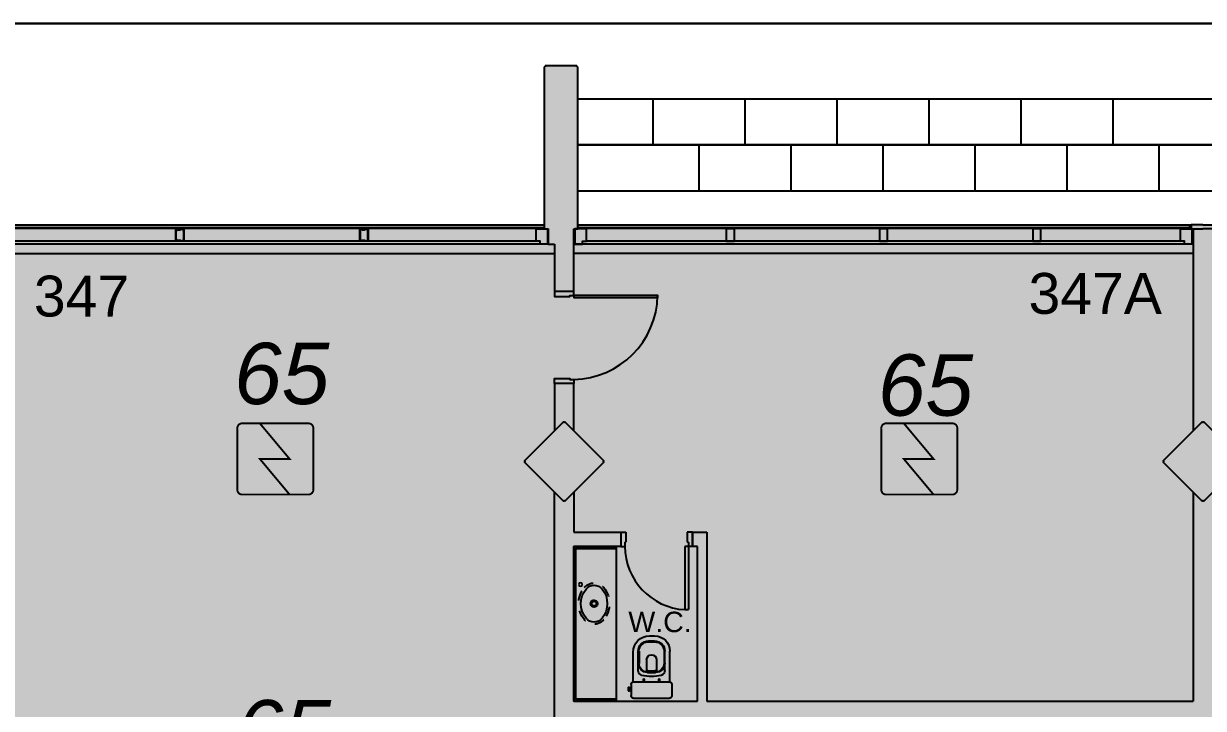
# Model space of a CAD drawing. Header units: metres. Extents: x -331 to 2982, y 362 to 2539.
# Drawn here: x 846.21 to 857.75, y 2233 to 2239.7 of the extents above; entities that cross this region are included whole.
import ezdxf

# ---------------------------------------------------------------- set-up
doc = ezdxf.new("R2010")
doc.units = ezdxf.units.M
doc.linetypes.add('XR_BL2_3 PAV$0$HIDDEN', pattern=[0.375, 0.25, -0.125])
doc.layers.add('_salas', color=251, linetype='Continuous', plot=False)
for name, color, linetype in [('ALV', 251, 'Continuous'), ('CX', 251, 'Continuous'), ('Det', 251, 'Continuous'), ('DET. FUMAÇA', 1, 'Continuous'), ('Detector_antigo', 84, 'Continuous'), ('Est', 251, 'Continuous'), ('Mob', 251, 'Continuous'), ('Texto_Salas', 251, 'Continuous'), ('vid', 251, 'Continuous')]:
    doc.layers.add(name, color=color, linetype=linetype)
doc.layers.add('Botoeira_antiga', color=74, linetype='Continuous', lineweight=30)
doc.styles.add('ARIAL', font='arial.ttf')
doc.styles.add('X3G_ENTITY_1416C41F', font='arial.ttf', dxfattribs={"height": 0.6})
doc.styles.add('X3G_ENTITY_1422860A', font='arial.ttf', dxfattribs={"height": 0.4})
doc.styles.add('X3G_ENTITY_14228711', font='arial.ttf', dxfattribs={"height": 0.4})

# ---------------------------------------------------------------- blocks, each defined once
blk = doc.blocks.new('XR_BL2_3 PAV$0$VOG13')
at = {"layer": 'Mob'}
for p, q in [((-23, -8.8), (-21.5, -8.8)), ((-23, -12.2), (-23, -8.8)), ((-21.5, -12.2), (-21.5, -8.8)), ((-21.5, -9), (-20, -9)), ((-20, -15), (-20, -4)), ((-17.5, -1.5), (17.5, -1.5)), ((20, -15), (20, -4)), ((-23, -12.2), (-21.5, -12.2)), ((-21.5, -12), (-20, -12)), ((-18, -17.4), (-18, -46.5)), ((-17.5, -17.5), (17.5, -17.5)), ((18, -17.4), (18, -47.5)), ((-13, -28.6), (-13, -35.9)), ((-4.8, -39.2), (-4.8, -28.6)), ((-3.8, -26.7), (3.8, -26.7)), ((-3.8, -27.1), (3.8, -27.1)), ((4.8, -39.2), (4.8, -28.6)), ((13, -28.6), (13, -35.9)), ((-13, -35.9), (-13, -47.5)), ((-12.2, -47.6), (-12.2, -35.6)), ((12.2, -47.6), (12.2, -35.6)), ((13, -35.9), (13, -47.5)), ((-3.3, -56.6), (3.2, -56.6)), ((-3, -57.5), (3, -57.5)), ((-2, -62.5), (3, -62.5))]:
    blk.add_line(p, q, dxfattribs=at)
for centre in [(-7.5, -19.4), (7.5, -19.4)]:
    blk.add_circle(centre, 0.75, dxfattribs=at)
for centre, radius, start, end in [((-17.5, -4), 2.5, 90, 180), ((17.5, -4), 2.5, 0, 90), ((-17.5, -15), 2.5, 180, 270), ((5.6, -107.1), 84.6, 93.7724, 100.2788), ((-5.6, -107.1), 84.6, 79.7212, 86.2276), ((17.5, -15), 2.5, 270, 0), ((-7.8, -28.7), 5.19, 109.3784, 179.5279), ((-3.8, -35.9), 9.2, 90, 180), ((-3.8, -35.6), 8.5, 90, 180), ((-0.9, -40.3), 12.4, 85.9075, 108.4979), ((0.9, -40.3), 12.4, 71.5021, 94.0925), ((3.8, -35.9), 9.2, 0, 90), ((3.8, -35.6), 8.5, 0, 90), ((7.8, -28.7), 5.19, 0.4721, 70.6216), ((0, -39.2), 4.8, 180, 0), ((-2, -46.5), 16, 180, 270), ((-3, -47.5), 10, 180, 270), ((-3.3, -47.6), 9, 180, 270), ((3, -47.5), 10, 270, 0), ((3, -47.5), 15, 270, 0), ((3.2, -47.6), 9, 270, 0)]:
    blk.add_arc(centre, radius, start, end, dxfattribs=at)
blk = doc.blocks.new('XR_BL2_3 PAV$0$CUB_EMB_L5917')
at = {"layer": 'Mob', "linetype": 'XR_BL2_3 PAV$0$HIDDEN', "ltscale": 0.05}
for points in [[(0.157, 0.292, 0.358975), (-0.157, 0.292)], [(-0.157, 0.292, 0.471699), (-0.157, 0.103)], [(0.157, 0.103, 0.472393), (0.157, 0.292)], [(-0.157, 0.103, 0.359179), (0.157, 0.103)]]:
    blk.add_lwpolyline(points, format="xyb", dxfattribs=at)
at = {"layer": 'Mob'}
for points in [[(-0.143, 0.276, 0.471701), (-0.143, 0.119)], [(0.143, 0.276, 0.358974), (-0.143, 0.276)], [(0.143, 0.119, 0.472527), (0.143, 0.276)], [(-0.143, 0.119, 0.359169), (0.143, 0.119)], [(0, 0.22, 1), (0, 0.175)], [(0, 0.175, 1), (0, 0.22)]]:
    blk.add_lwpolyline(points, format="xyb", dxfattribs=at)
blk.add_lwpolyline([(0.034, 0.198, 1.732057), (-0.017, 0.168, 0.577348)], format="xyb", close=True, dxfattribs=at)
blk.add_circle((0.187, 0.065), 0.0175, dxfattribs=at)
blk = doc.blocks.new('Detector de fumaça')
at = {"layer": 'DET. FUMAÇA', "linetype": 'Continuous', "lineweight": 15, "const_width": 0.0187}
blk.add_lwpolyline([(774.599, 539.816), (775.249, 539.816, -0.414214), (775.296, 539.769), (775.296, 539.167, -0.414214), (775.249, 539.12), (774.599, 539.12, -0.414214), (774.553, 539.167), (774.553, 539.769, -0.414214)], format="xyb", close=True, dxfattribs=at)
blk.add_lwpolyline([(774.773, 539.816), (775.064, 539.468), (774.773, 539.468), (775.064, 539.12)], dxfattribs=at)

msp = doc.modelspace()

# ---------------------------------------------------------------- hatches: boundary and pattern name
at = {"layer": '_salas', "transparency": 33554559}
h = msp.add_hatch(color=256, dxfattribs=at)
h.dxf.hatch_style = 1
h.paths.add_polyline_path([(870.379, 2237.729), (851.629, 2237.729), (851.629, 2239.284), (851.299, 2239.284), (851.299, 2237.729), (840.564, 2237.729), (840.564, 2239.284), (840.234, 2239.284), (840.234, 2237.729), (765.239, 2237.729), (765.239, 2226.38), (765.429, 2226.38), (765.429, 2226.577), (765.615, 2226.764), (769.35, 2226.765), (769.383, 2226.773), (769.434, 2226.814), (770.192, 2227.57), (770.205, 2227.583), (770.229, 2227.574), (771.624, 2227.574), (773.019, 2227.574), (773.043, 2227.583), (773.056, 2227.57), (773.814, 2226.814), (773.866, 2226.773), (773.898, 2226.765), (777.527, 2226.765), (777.867, 2226.425), (777.874, 2226.432), (778.221, 2226.765), (781.85, 2226.765), (781.882, 2226.773), (781.934, 2226.814), (782.692, 2227.57), (782.705, 2227.583), (782.729, 2227.574), (784.124, 2227.574), (785.519, 2227.574), (785.543, 2227.583), (785.556, 2227.57), (786.314, 2226.814), (786.365, 2226.773), (786.398, 2226.765), (790.027, 2226.765), (790.367, 2226.425), (790.374, 2226.432), (790.721, 2226.765), (794.35, 2226.765), (794.382, 2226.773), (794.434, 2226.814), (795.191, 2227.57), (795.205, 2227.583), (795.229, 2227.574), (796.624, 2227.574), (798.019, 2227.574), (798.043, 2227.583), (798.056, 2227.57), (798.814, 2226.814), (798.865, 2226.773), (798.898, 2226.765), (802.527, 2226.765), (802.867, 2226.425), (802.874, 2226.432), (803.221, 2226.765), (806.85, 2226.765), (806.882, 2226.773), (806.934, 2226.814), (807.691, 2227.57), (807.705, 2227.583), (807.729, 2227.574), (809.124, 2227.574), (810.519, 2227.574), (810.543, 2227.583), (810.556, 2227.57), (811.314, 2226.814), (811.365, 2226.773), (811.398, 2226.765), (815.027, 2226.765), (815.367, 2226.425), (815.374, 2226.432), (815.721, 2226.765), (819.35, 2226.765), (819.382, 2226.773), (819.434, 2226.814), (820.191, 2227.57), (820.204, 2227.583), (820.229, 2227.574), (821.624, 2227.574), (823.019, 2227.574), (823.043, 2227.583), (823.056, 2227.57), (823.814, 2226.814), (823.865, 2226.773), (823.898, 2226.765), (827.528, 2226.765), (827.867, 2226.425), (827.874, 2226.432), (828.221, 2226.765), (831.85, 2226.765), (831.883, 2226.773), (831.935, 2226.814), (832.692, 2227.57), (832.705, 2227.583), (832.729, 2227.574), (834.124, 2227.574), (835.519, 2227.574), (835.544, 2227.583), (835.557, 2227.57), (836.314, 2226.814), (836.366, 2226.773), (836.398, 2226.765), (840.042, 2226.765), (840.374, 2226.432), (840.707, 2226.765), (844.803, 2226.765), (844.803, 2229.894), (849.608, 2229.894), (849.608, 2226.814), (849.748, 2226.814), (849.748, 2227.574), (851.494, 2227.574), (852.889, 2227.574), (852.913, 2227.583), (852.926, 2227.57), (853.684, 2226.814), (853.736, 2226.773), (853.768, 2226.765), (857.397, 2226.765), (857.737, 2226.425), (857.744, 2226.432), (858.091, 2226.765), (861.72, 2226.765), (861.752, 2226.773), (861.804, 2226.814), (862.562, 2227.57), (862.575, 2227.583), (862.599, 2227.574), (863.994, 2227.574), (865.389, 2227.574), (865.413, 2227.583), (865.426, 2227.57), (866.184, 2226.814), (866.235, 2226.773), (866.268, 2226.765), (870.003, 2226.764), (870.189, 2226.577), (870.189, 2226.38), (870.379, 2226.38)])

# ---------------------------------------------------------------- linework, layer by layer
at = {"layer": 'ALV', "color": 251}
for p, q in [((851.309, 2239.274), (851.299, 2239.274)), ((851.299, 2239.274), (851.299, 2237.689)), ((851.619, 2239.284), (851.309, 2239.284)), ((851.309, 2239.284), (851.309, 2239.274)), ((851.619, 2239.274), (851.619, 2239.284)), ((851.629, 2239.274), (851.619, 2239.274)), ((851.629, 2237.689), (851.629, 2239.274)), ((851.299, 2237.689), (851.339, 2237.689)), ((851.339, 2237.689), (851.339, 2237.539)), ((851.589, 2237.077), (851.589, 2237.689)), ((851.589, 2237.689), (851.629, 2237.689)), ((857.649, 2237.689), (857.649, 2235.715)), ((851.339, 2237.539), (851.399, 2237.539)), ((851.399, 2237.539), (851.399, 2237.077)), ((851.399, 2231.414), (851.399, 2235.113)), ((851.589, 2235.113), (851.589, 2234.724)), ((857.649, 2235.113), (857.649, 2233.069)), ((851.589, 2234.724), (852.049, 2234.724)), ((852.049, 2234.724), (852.049, 2234.584)), ((852.749, 2234.584), (852.749, 2234.724)), ((852.749, 2234.724), (852.889, 2234.724)), ((852.889, 2234.724), (852.889, 2233.069)), ((852.049, 2234.584), (851.589, 2234.584)), ((851.589, 2234.584), (851.589, 2233.069)), ((852.799, 2234.584), (852.749, 2234.584)), ((852.799, 2233.069), (852.799, 2234.584)), ((851.589, 2233.069), (852.799, 2233.069)), ((852.889, 2233.069), (857.649, 2233.069))]:
    msp.add_line(p, q, dxfattribs=at)
for points in [[(851.399, 2236.177), (851.399, 2235.715)], [(851.589, 2235.715), (851.589, 2236.177)]]:
    msp.add_lwpolyline(points, dxfattribs=at)
at = {"layer": 'Botoeira_antiga'}
msp.add_line((763.393, 2239.697), (872.029, 2239.697), dxfattribs=at)
at = {"layer": 'CX', "color": 251}
for p, q in [((840.564, 2237.729), (851.299, 2237.729)), ((851.629, 2237.729), (857.629, 2237.729)), ((851.334, 2237.539), (851.334, 2237.685)), ((851.334, 2237.685), (851.334, 2237.539)), ((851.599, 2237.685), (851.599, 2237.539)), ((851.599, 2237.539), (851.599, 2237.685)), ((857.639, 2237.539), (857.639, 2237.685)), ((857.639, 2237.685), (857.639, 2237.539)), ((845.982, 2237.449), (851.399, 2237.449)), ((857.649, 2237.449), (851.589, 2237.449)), ((852.049, 2234.724), (852.099, 2234.724)), ((852.049, 2234.724), (852.049, 2234.584)), ((852.099, 2234.724), (852.099, 2234.624)), ((852.749, 2234.724), (852.699, 2234.724)), ((852.699, 2234.724), (852.699, 2234.624)), ((852.749, 2234.724), (852.749, 2234.584)), ((852.089, 2234.624), (852.089, 2234.584)), ((852.089, 2234.624), (852.099, 2234.624)), ((852.709, 2234.624), (852.699, 2234.624)), ((852.709, 2234.624), (852.709, 2234.584)), ((852.049, 2234.584), (852.089, 2234.584)), ((852.709, 2234.584), (852.674, 2234.584)), ((852.674, 2234.584), (852.674, 2233.965)), ((852.749, 2234.584), (852.709, 2234.584)), ((852.709, 2234.584), (852.709, 2233.965)), ((852.674, 2233.965), (852.709, 2233.965))]:
    msp.add_line(p, q, dxfattribs=at)
at = {"layer": 'CX', "color": 251, "linetype": 'ByBlock', "ltscale": 0.1}
for p, q in [((851.629, 2237.714), (851.629, 2237.688)), ((857.629, 2237.714), (857.609, 2237.714)), ((857.609, 2237.714), (857.609, 2237.688)), ((857.744, 2237.729), (857.629, 2237.729)), ((857.629, 2237.729), (857.629, 2237.689)), ((857.629, 2237.689), (857.744, 2237.689))]:
    msp.add_line(p, q, dxfattribs=at)
at = {"layer": 'CX', "linetype": 'ByBlock', "ltscale": 0.1}
for p, q in [((857.744, 2237.729), (857.859, 2237.729)), ((857.859, 2237.689), (857.744, 2237.689))]:
    msp.add_line(p, q, dxfattribs=at)
at = {"layer": 'CX', "color": 251, "linetype": 'ByBlock'}
for p, q in [((847.694, 2237.695), (847.694, 2237.694)), ((847.696, 2237.695), (847.694, 2237.693)), ((847.697, 2237.695), (847.694, 2237.692)), ((847.694, 2237.695), (847.704, 2237.695)), ((847.694, 2237.689), (847.694, 2237.695)), ((847.699, 2237.695), (847.694, 2237.69)), ((847.7, 2237.695), (847.694, 2237.689)), ((847.704, 2237.689), (847.694, 2237.689)), ((847.701, 2237.695), (847.695, 2237.689)), ((847.698, 2237.672), (847.696, 2237.672)), ((847.696, 2237.672), (847.696, 2237.665)), ((847.696, 2237.665), (847.698, 2237.665)), ((847.703, 2237.695), (847.697, 2237.689)), ((847.698, 2237.592), (847.697, 2237.592)), ((847.697, 2237.592), (847.697, 2237.585)), ((847.704, 2237.695), (847.698, 2237.689)), ((847.698, 2237.668), (847.698, 2237.669)), ((847.698, 2237.669), (847.699, 2237.669)), ((847.699, 2237.668), (847.698, 2237.668)), ((847.699, 2237.669), (847.699, 2237.671)), ((847.699, 2237.666), (847.699, 2237.668)), ((847.699, 2237.589), (847.699, 2237.591)), ((847.704, 2237.693), (847.7, 2237.689)), ((847.704, 2237.692), (847.701, 2237.689)), ((847.704, 2237.69), (847.702, 2237.689)), ((847.704, 2237.695), (847.704, 2237.689)), ((847.723, 2237.684), (847.72, 2237.684)), ((847.723, 2237.684), (847.72, 2237.684)), ((847.72, 2237.681), (847.724, 2237.682)), ((847.721, 2237.686), (847.722, 2237.686)), ((847.721, 2237.686), (847.722, 2237.686)), ((847.721, 2237.685), (847.722, 2237.686)), ((847.722, 2237.685), (847.721, 2237.686)), ((847.722, 2237.685), (847.721, 2237.686)), ((847.722, 2237.685), (847.721, 2237.686)), ((847.721, 2237.686), (847.722, 2237.686)), ((847.721, 2237.686), (847.722, 2237.686)), ((847.721, 2237.685), (847.722, 2237.686)), ((847.722, 2237.685), (847.721, 2237.686)), ((847.722, 2237.685), (847.721, 2237.686)), ((847.722, 2237.685), (847.721, 2237.686)), ((847.721, 2237.685), (847.721, 2237.686)), ((847.721, 2237.686), (847.727, 2237.686)), ((847.721, 2237.685), (847.721, 2237.686)), ((847.721, 2237.686), (847.727, 2237.686)), ((847.723, 2237.685), (847.721, 2237.685)), ((847.723, 2237.685), (847.721, 2237.685)), ((847.722, 2237.685), (847.723, 2237.686)), ((847.722, 2237.685), (847.723, 2237.686)), ((847.722, 2237.685), (847.724, 2237.686)), ((847.724, 2237.684), (847.722, 2237.686)), ((847.724, 2237.684), (847.722, 2237.686)), ((847.722, 2237.685), (847.723, 2237.686)), ((847.722, 2237.685), (847.723, 2237.686)), ((847.722, 2237.685), (847.724, 2237.686)), ((847.724, 2237.684), (847.722, 2237.686)), ((847.724, 2237.684), (847.722, 2237.686)), ((847.723, 2237.685), (847.724, 2237.686)), ((847.723, 2237.685), (847.724, 2237.686)), ((847.723, 2237.684), (847.725, 2237.686)), ((847.723, 2237.684), (847.725, 2237.686)), ((847.725, 2237.684), (847.723, 2237.686)), ((847.725, 2237.684), (847.723, 2237.686)), ((847.725, 2237.684), (847.723, 2237.686)), ((847.723, 2237.685), (847.724, 2237.686)), ((847.723, 2237.685), (847.724, 2237.686)), ((847.723, 2237.684), (847.725, 2237.686)), ((847.723, 2237.684), (847.725, 2237.686)), ((847.725, 2237.684), (847.723, 2237.686)), ((847.725, 2237.684), (847.723, 2237.686)), ((847.725, 2237.684), (847.723, 2237.686)), ((847.723, 2237.684), (847.723, 2237.685)), ((847.723, 2237.684), (847.723, 2237.685)), ((847.723, 2237.684), (847.723, 2237.685)), ((847.723, 2237.684), (847.723, 2237.685)), ((847.723, 2237.684), (847.723, 2237.685)), ((847.723, 2237.684), (847.723, 2237.685)), ((847.725, 2237.684), (847.723, 2237.684)), ((847.725, 2237.684), (847.723, 2237.684)), ((847.724, 2237.684), (847.726, 2237.686)), ((847.724, 2237.684), (847.726, 2237.686)), ((847.724, 2237.684), (847.727, 2237.686)), ((847.725, 2237.685), (847.724, 2237.686)), ((847.725, 2237.685), (847.724, 2237.686)), ((847.724, 2237.684), (847.726, 2237.686)), ((847.724, 2237.684), (847.726, 2237.686)), ((847.724, 2237.684), (847.727, 2237.686)), ((847.725, 2237.685), (847.724, 2237.686)), ((847.725, 2237.685), (847.724, 2237.686)), ((847.724, 2237.682), (847.728, 2237.681)), ((847.726, 2237.685), (847.725, 2237.686)), ((847.726, 2237.685), (847.725, 2237.686)), ((847.726, 2237.685), (847.725, 2237.686)), ((847.726, 2237.685), (847.725, 2237.686)), ((847.725, 2237.684), (847.725, 2237.685)), ((847.725, 2237.684), (847.725, 2237.685)), ((847.725, 2237.685), (847.725, 2237.684)), ((847.725, 2237.685), (847.725, 2237.684)), ((847.727, 2237.685), (847.725, 2237.685)), ((847.727, 2237.685), (847.725, 2237.685)), ((847.728, 2237.684), (847.725, 2237.684)), ((847.725, 2237.684), (847.725, 2237.684)), ((847.728, 2237.684), (847.725, 2237.684)), ((847.725, 2237.684), (847.725, 2237.684)), ((847.729, 2237.689), (847.726, 2237.704)), ((847.726, 2237.685), (847.727, 2237.686)), ((847.726, 2237.685), (847.727, 2237.686)), ((847.727, 2237.685), (847.726, 2237.686)), ((847.727, 2237.686), (847.726, 2237.686)), ((847.727, 2237.686), (847.726, 2237.686)), ((847.726, 2237.685), (847.727, 2237.686)), ((847.726, 2237.685), (847.727, 2237.686)), ((847.727, 2237.685), (847.726, 2237.686)), ((847.727, 2237.686), (847.726, 2237.686)), ((847.727, 2237.686), (847.726, 2237.686)), ((847.727, 2237.686), (847.727, 2237.685)), ((847.727, 2237.686), (847.727, 2237.685)), ((847.739, 2237.689), (847.742, 2237.704)), ((847.742, 2237.695), (847.742, 2237.705)), ((847.774, 2237.695), (847.764, 2237.695)), ((847.764, 2237.695), (847.764, 2237.689)), ((847.764, 2237.695), (847.77, 2237.689)), ((847.764, 2237.694), (847.769, 2237.689)), ((847.764, 2237.692), (847.767, 2237.689)), ((847.764, 2237.691), (847.766, 2237.689)), ((847.764, 2237.689), (847.774, 2237.689)), ((847.764, 2237.689), (847.764, 2237.689)), ((847.766, 2237.695), (847.772, 2237.689)), ((847.767, 2237.695), (847.773, 2237.689)), ((847.768, 2237.695), (847.774, 2237.689)), ((847.77, 2237.695), (847.774, 2237.691)), ((847.77, 2237.669), (847.77, 2237.671)), ((847.771, 2237.669), (847.77, 2237.669)), ((847.77, 2237.666), (847.77, 2237.668)), ((847.77, 2237.668), (847.771, 2237.668)), ((847.77, 2237.589), (847.77, 2237.591)), ((847.771, 2237.695), (847.774, 2237.692)), ((847.771, 2237.672), (847.772, 2237.672)), ((847.771, 2237.668), (847.771, 2237.669)), ((847.772, 2237.665), (847.771, 2237.665)), ((847.771, 2237.592), (847.772, 2237.592)), ((847.772, 2237.672), (847.772, 2237.665)), ((847.772, 2237.592), (847.772, 2237.585)), ((847.773, 2237.695), (847.774, 2237.693)), ((847.774, 2237.689), (847.774, 2237.695)), ((849.497, 2237.695), (849.496, 2237.694)), ((849.498, 2237.695), (849.496, 2237.693)), ((849.5, 2237.695), (849.496, 2237.692)), ((849.496, 2237.695), (849.506, 2237.695)), ((849.496, 2237.689), (849.496, 2237.695)), ((849.501, 2237.695), (849.496, 2237.69)), ((849.506, 2237.689), (849.496, 2237.689)), ((849.502, 2237.695), (849.496, 2237.689)), ((849.504, 2237.695), (849.498, 2237.689)), ((849.505, 2237.695), (849.499, 2237.689)), ((849.5, 2237.672), (849.499, 2237.672)), ((849.499, 2237.672), (849.499, 2237.665)), ((849.499, 2237.665), (849.5, 2237.665)), ((849.5, 2237.592), (849.499, 2237.592)), ((849.499, 2237.592), (849.499, 2237.585)), ((849.5, 2237.668), (849.5, 2237.669)), ((849.5, 2237.669), (849.501, 2237.669)), ((849.501, 2237.668), (849.5, 2237.668)), ((849.506, 2237.695), (849.501, 2237.689)), ((849.501, 2237.669), (849.501, 2237.671)), ((849.501, 2237.666), (849.501, 2237.668)), ((849.501, 2237.589), (849.501, 2237.591)), ((849.506, 2237.693), (849.502, 2237.689)), ((849.506, 2237.692), (849.504, 2237.689)), ((849.506, 2237.69), (849.505, 2237.689)), ((849.506, 2237.695), (849.506, 2237.689)), ((849.525, 2237.684), (849.523, 2237.684)), ((849.525, 2237.684), (849.523, 2237.684)), ((849.523, 2237.681), (849.526, 2237.682)), ((849.524, 2237.686), (849.524, 2237.686)), ((849.524, 2237.686), (849.524, 2237.686)), ((849.524, 2237.685), (849.525, 2237.686)), ((849.524, 2237.685), (849.525, 2237.686)), ((849.524, 2237.685), (849.526, 2237.686)), ((849.524, 2237.685), (849.524, 2237.686)), ((849.525, 2237.685), (849.524, 2237.686)), ((849.525, 2237.685), (849.524, 2237.686)), ((849.526, 2237.684), (849.524, 2237.686)), ((849.524, 2237.686), (849.524, 2237.686)), ((849.524, 2237.686), (849.524, 2237.686)), ((849.524, 2237.685), (849.525, 2237.686)), ((849.524, 2237.685), (849.525, 2237.686)), ((849.524, 2237.685), (849.526, 2237.686)), ((849.524, 2237.685), (849.524, 2237.686)), ((849.525, 2237.685), (849.524, 2237.686)), ((849.525, 2237.685), (849.524, 2237.686)), ((849.526, 2237.684), (849.524, 2237.686)), ((849.524, 2237.685), (849.524, 2237.686)), ((849.524, 2237.686), (849.529, 2237.686)), ((849.524, 2237.685), (849.524, 2237.686)), ((849.524, 2237.686), (849.529, 2237.686)), ((849.525, 2237.685), (849.524, 2237.685)), ((849.525, 2237.685), (849.524, 2237.685)), ((849.525, 2237.685), (849.526, 2237.686)), ((849.525, 2237.685), (849.527, 2237.686)), ((849.525, 2237.685), (849.527, 2237.686)), ((849.525, 2237.684), (849.527, 2237.686)), ((849.527, 2237.684), (849.525, 2237.686)), ((849.527, 2237.684), (849.525, 2237.686)), ((849.528, 2237.684), (849.525, 2237.686)), ((849.525, 2237.685), (849.526, 2237.686)), ((849.525, 2237.685), (849.527, 2237.686)), ((849.525, 2237.685), (849.527, 2237.686)), ((849.525, 2237.684), (849.527, 2237.686)), ((849.527, 2237.684), (849.525, 2237.686)), ((849.527, 2237.684), (849.525, 2237.686)), ((849.528, 2237.684), (849.525, 2237.686)), ((849.525, 2237.684), (849.525, 2237.685)), ((849.526, 2237.684), (849.525, 2237.685)), ((849.525, 2237.684), (849.525, 2237.685)), ((849.526, 2237.684), (849.525, 2237.685)), ((849.525, 2237.684), (849.525, 2237.685)), ((849.525, 2237.684), (849.525, 2237.685)), ((849.528, 2237.684), (849.525, 2237.684)), ((849.528, 2237.684), (849.525, 2237.684)), ((849.526, 2237.684), (849.528, 2237.686)), ((849.526, 2237.684), (849.528, 2237.686)), ((849.528, 2237.684), (849.526, 2237.686)), ((849.528, 2237.685), (849.526, 2237.686)), ((849.526, 2237.684), (849.528, 2237.686)), ((849.526, 2237.684), (849.528, 2237.686)), ((849.528, 2237.684), (849.526, 2237.686)), ((849.528, 2237.685), (849.526, 2237.686)), ((849.526, 2237.682), (849.53, 2237.681)), ((849.527, 2237.684), (849.529, 2237.686)), ((849.527, 2237.684), (849.529, 2237.686)), ((849.528, 2237.685), (849.527, 2237.686)), ((849.528, 2237.685), (849.527, 2237.686)), ((849.527, 2237.684), (849.529, 2237.686)), ((849.527, 2237.684), (849.529, 2237.686)), ((849.528, 2237.685), (849.527, 2237.686)), ((849.528, 2237.685), (849.527, 2237.686)), ((849.527, 2237.684), (849.528, 2237.685)), ((849.527, 2237.684), (849.528, 2237.685)), ((849.528, 2237.685), (849.529, 2237.686)), ((849.529, 2237.685), (849.528, 2237.686)), ((849.529, 2237.685), (849.528, 2237.686)), ((849.529, 2237.686), (849.528, 2237.686)), ((849.528, 2237.685), (849.529, 2237.686)), ((849.529, 2237.685), (849.528, 2237.686)), ((849.529, 2237.685), (849.528, 2237.686)), ((849.529, 2237.686), (849.528, 2237.686)), ((849.528, 2237.685), (849.528, 2237.684)), ((849.528, 2237.685), (849.528, 2237.684)), ((849.529, 2237.685), (849.528, 2237.685)), ((849.529, 2237.685), (849.528, 2237.685)), ((849.53, 2237.684), (849.528, 2237.684)), ((849.528, 2237.684), (849.528, 2237.684)), ((849.53, 2237.684), (849.528, 2237.684)), ((849.528, 2237.684), (849.528, 2237.684)), ((849.532, 2237.689), (849.529, 2237.704)), ((849.529, 2237.685), (849.529, 2237.686)), ((849.529, 2237.686), (849.529, 2237.686)), ((849.529, 2237.685), (849.529, 2237.686)), ((849.529, 2237.686), (849.529, 2237.686)), ((849.529, 2237.686), (849.529, 2237.685)), ((849.529, 2237.686), (849.529, 2237.685)), ((849.542, 2237.689), (849.544, 2237.704)), ((849.544, 2237.695), (849.544, 2237.705)), ((849.576, 2237.695), (849.566, 2237.695)), ((849.566, 2237.695), (849.566, 2237.689)), ((849.566, 2237.694), (849.571, 2237.689)), ((849.566, 2237.692), (849.57, 2237.689)), ((849.566, 2237.691), (849.568, 2237.689)), ((849.566, 2237.689), (849.576, 2237.689)), ((849.566, 2237.689), (849.567, 2237.689)), ((849.567, 2237.695), (849.573, 2237.689)), ((849.568, 2237.695), (849.574, 2237.689)), ((849.57, 2237.695), (849.575, 2237.689)), ((849.571, 2237.695), (849.576, 2237.689)), ((849.572, 2237.695), (849.576, 2237.691)), ((849.572, 2237.589), (849.572, 2237.591)), ((849.573, 2237.672), (849.575, 2237.672)), ((849.573, 2237.669), (849.573, 2237.671)), ((849.573, 2237.668), (849.573, 2237.669)), ((849.573, 2237.669), (849.573, 2237.669)), ((849.573, 2237.666), (849.573, 2237.668)), ((849.573, 2237.668), (849.573, 2237.668)), ((849.575, 2237.665), (849.573, 2237.665)), ((849.573, 2237.592), (849.575, 2237.592)), ((849.574, 2237.695), (849.576, 2237.692)), ((849.575, 2237.695), (849.576, 2237.693)), ((849.575, 2237.672), (849.575, 2237.665)), ((849.575, 2237.592), (849.575, 2237.585)), ((849.576, 2237.689), (849.576, 2237.695)), ((847.697, 2237.585), (847.698, 2237.585)), ((847.698, 2237.588), (847.698, 2237.589)), ((847.698, 2237.589), (847.699, 2237.589)), ((847.699, 2237.588), (847.698, 2237.588)), ((847.699, 2237.586), (847.699, 2237.588)), ((847.72, 2237.576), (847.724, 2237.576)), ((847.723, 2237.573), (847.72, 2237.573)), ((847.723, 2237.573), (847.72, 2237.573)), ((847.721, 2237.572), (847.722, 2237.571)), ((847.721, 2237.572), (847.722, 2237.571)), ((847.722, 2237.572), (847.721, 2237.572)), ((847.722, 2237.572), (847.721, 2237.572)), ((847.722, 2237.572), (847.721, 2237.571)), ((847.721, 2237.572), (847.722, 2237.571)), ((847.721, 2237.572), (847.722, 2237.571)), ((847.722, 2237.572), (847.721, 2237.572)), ((847.722, 2237.572), (847.721, 2237.572)), ((847.722, 2237.572), (847.721, 2237.571)), ((847.723, 2237.572), (847.721, 2237.572)), ((847.721, 2237.572), (847.721, 2237.571)), ((847.723, 2237.572), (847.721, 2237.572)), ((847.721, 2237.572), (847.721, 2237.571)), ((847.721, 2237.571), (847.722, 2237.571)), ((847.721, 2237.571), (847.722, 2237.571)), ((847.721, 2237.571), (847.727, 2237.571)), ((847.721, 2237.571), (847.727, 2237.571)), ((847.724, 2237.573), (847.722, 2237.571)), ((847.724, 2237.573), (847.722, 2237.571)), ((847.724, 2237.573), (847.722, 2237.571)), ((847.724, 2237.573), (847.722, 2237.571)), ((847.722, 2237.572), (847.723, 2237.571)), ((847.722, 2237.572), (847.723, 2237.571)), ((847.722, 2237.572), (847.724, 2237.571)), ((847.722, 2237.572), (847.723, 2237.571)), ((847.722, 2237.572), (847.723, 2237.571)), ((847.722, 2237.572), (847.724, 2237.571)), ((847.723, 2237.573), (847.724, 2237.571)), ((847.723, 2237.573), (847.724, 2237.571)), ((847.723, 2237.573), (847.725, 2237.571)), ((847.723, 2237.573), (847.725, 2237.571)), ((847.723, 2237.573), (847.723, 2237.573)), ((847.723, 2237.573), (847.723, 2237.572)), ((847.725, 2237.573), (847.723, 2237.571)), ((847.725, 2237.573), (847.723, 2237.571)), ((847.725, 2237.573), (847.723, 2237.571)), ((847.723, 2237.573), (847.724, 2237.571)), ((847.723, 2237.573), (847.724, 2237.571)), ((847.723, 2237.573), (847.725, 2237.571)), ((847.723, 2237.573), (847.725, 2237.571)), ((847.723, 2237.573), (847.723, 2237.573)), ((847.723, 2237.573), (847.723, 2237.572)), ((847.725, 2237.573), (847.723, 2237.571)), ((847.725, 2237.573), (847.723, 2237.571)), ((847.725, 2237.573), (847.723, 2237.571)), ((847.723, 2237.573), (847.723, 2237.572)), ((847.725, 2237.573), (847.723, 2237.573)), ((847.723, 2237.573), (847.723, 2237.572)), ((847.725, 2237.573), (847.723, 2237.573)), ((847.724, 2237.578), (847.724, 2237.578)), ((847.724, 2237.578), (847.724, 2237.578)), ((847.724, 2237.576), (847.728, 2237.576)), ((847.724, 2237.573), (847.726, 2237.571)), ((847.724, 2237.573), (847.726, 2237.571)), ((847.724, 2237.573), (847.727, 2237.571)), ((847.725, 2237.573), (847.724, 2237.571)), ((847.724, 2237.573), (847.726, 2237.571)), ((847.724, 2237.573), (847.726, 2237.571)), ((847.724, 2237.573), (847.727, 2237.571)), ((847.725, 2237.573), (847.724, 2237.571)), ((847.725, 2237.572), (847.724, 2237.571)), ((847.725, 2237.572), (847.724, 2237.571)), ((847.728, 2237.573), (847.725, 2237.573)), ((847.725, 2237.573), (847.725, 2237.573)), ((847.725, 2237.573), (847.725, 2237.573)), ((847.728, 2237.573), (847.725, 2237.573)), ((847.725, 2237.573), (847.725, 2237.573)), ((847.725, 2237.573), (847.725, 2237.573)), ((847.725, 2237.572), (847.725, 2237.573)), ((847.725, 2237.572), (847.725, 2237.573)), ((847.726, 2237.572), (847.725, 2237.571)), ((847.726, 2237.572), (847.725, 2237.571)), ((847.726, 2237.572), (847.725, 2237.571)), ((847.726, 2237.572), (847.725, 2237.571)), ((847.727, 2237.572), (847.725, 2237.572)), ((847.727, 2237.572), (847.725, 2237.572)), ((847.726, 2237.572), (847.727, 2237.572)), ((847.726, 2237.572), (847.727, 2237.572)), ((847.727, 2237.572), (847.726, 2237.571)), ((847.727, 2237.572), (847.726, 2237.571)), ((847.726, 2237.572), (847.727, 2237.572)), ((847.726, 2237.572), (847.727, 2237.572)), ((847.727, 2237.572), (847.726, 2237.571)), ((847.727, 2237.572), (847.726, 2237.571)), ((847.727, 2237.571), (847.726, 2237.571)), ((847.727, 2237.571), (847.726, 2237.571)), ((847.727, 2237.571), (847.727, 2237.572)), ((847.727, 2237.571), (847.727, 2237.572)), ((847.771, 2237.589), (847.77, 2237.589)), ((847.77, 2237.586), (847.77, 2237.588)), ((847.77, 2237.588), (847.771, 2237.588)), ((847.771, 2237.588), (847.771, 2237.589)), ((847.772, 2237.585), (847.771, 2237.585)), ((849.499, 2237.585), (849.5, 2237.585)), ((849.5, 2237.588), (849.5, 2237.589)), ((849.5, 2237.589), (849.501, 2237.589)), ((849.501, 2237.588), (849.5, 2237.588)), ((849.501, 2237.586), (849.501, 2237.588)), ((849.523, 2237.576), (849.526, 2237.576)), ((849.525, 2237.573), (849.523, 2237.573)), ((849.525, 2237.573), (849.523, 2237.573)), ((849.526, 2237.573), (849.524, 2237.571)), ((849.526, 2237.573), (849.524, 2237.571)), ((849.524, 2237.572), (849.524, 2237.571)), ((849.524, 2237.572), (849.525, 2237.571)), ((849.524, 2237.572), (849.525, 2237.571)), ((849.524, 2237.572), (849.526, 2237.571)), ((849.524, 2237.572), (849.524, 2237.572)), ((849.525, 2237.572), (849.524, 2237.572)), ((849.525, 2237.572), (849.524, 2237.571)), ((849.524, 2237.572), (849.524, 2237.571)), ((849.524, 2237.572), (849.525, 2237.571)), ((849.524, 2237.572), (849.525, 2237.571)), ((849.524, 2237.572), (849.526, 2237.571)), ((849.524, 2237.572), (849.524, 2237.572)), ((849.525, 2237.572), (849.524, 2237.572)), ((849.525, 2237.572), (849.524, 2237.571)), ((849.525, 2237.572), (849.524, 2237.572)), ((849.524, 2237.572), (849.524, 2237.571)), ((849.525, 2237.572), (849.524, 2237.572)), ((849.524, 2237.572), (849.524, 2237.571)), ((849.524, 2237.571), (849.524, 2237.571)), ((849.524, 2237.571), (849.524, 2237.571)), ((849.524, 2237.571), (849.529, 2237.571)), ((849.524, 2237.571), (849.529, 2237.571)), ((849.525, 2237.573), (849.527, 2237.571)), ((849.525, 2237.573), (849.527, 2237.571)), ((849.525, 2237.573), (849.527, 2237.571)), ((849.525, 2237.573), (849.525, 2237.573)), ((849.526, 2237.573), (849.525, 2237.572)), ((849.527, 2237.573), (849.525, 2237.571)), ((849.527, 2237.573), (849.525, 2237.571)), ((849.528, 2237.573), (849.525, 2237.571)), ((849.525, 2237.573), (849.527, 2237.571)), ((849.525, 2237.573), (849.527, 2237.571)), ((849.525, 2237.573), (849.527, 2237.571)), ((849.525, 2237.573), (849.525, 2237.573)), ((849.526, 2237.573), (849.525, 2237.572)), ((849.527, 2237.573), (849.525, 2237.571)), ((849.527, 2237.573), (849.525, 2237.571)), ((849.528, 2237.573), (849.525, 2237.571)), ((849.525, 2237.573), (849.525, 2237.572)), ((849.528, 2237.573), (849.525, 2237.573)), ((849.525, 2237.573), (849.525, 2237.572)), ((849.528, 2237.573), (849.525, 2237.573)), ((849.525, 2237.572), (849.526, 2237.571)), ((849.525, 2237.572), (849.526, 2237.571)), ((849.526, 2237.576), (849.53, 2237.576)), ((849.526, 2237.573), (849.528, 2237.571)), ((849.526, 2237.573), (849.528, 2237.571)), ((849.528, 2237.573), (849.526, 2237.571)), ((849.528, 2237.573), (849.526, 2237.571)), ((849.526, 2237.573), (849.528, 2237.571)), ((849.526, 2237.573), (849.528, 2237.571)), ((849.528, 2237.573), (849.526, 2237.571)), ((849.528, 2237.573), (849.526, 2237.571)), ((849.527, 2237.578), (849.527, 2237.578)), ((849.527, 2237.578), (849.527, 2237.578)), ((849.527, 2237.573), (849.529, 2237.571)), ((849.527, 2237.573), (849.529, 2237.571)), ((849.527, 2237.573), (849.528, 2237.573)), ((849.527, 2237.573), (849.529, 2237.571)), ((849.527, 2237.573), (849.529, 2237.571)), ((849.527, 2237.573), (849.528, 2237.573)), ((849.528, 2237.572), (849.527, 2237.571)), ((849.528, 2237.572), (849.527, 2237.571)), ((849.528, 2237.572), (849.527, 2237.571)), ((849.528, 2237.572), (849.527, 2237.571)), ((849.53, 2237.573), (849.528, 2237.573)), ((849.528, 2237.573), (849.528, 2237.573)), ((849.53, 2237.573), (849.528, 2237.573)), ((849.528, 2237.573), (849.528, 2237.573)), ((849.528, 2237.572), (849.528, 2237.573)), ((849.528, 2237.572), (849.528, 2237.573)), ((849.528, 2237.572), (849.529, 2237.572)), ((849.529, 2237.572), (849.528, 2237.571)), ((849.529, 2237.572), (849.528, 2237.571)), ((849.529, 2237.572), (849.528, 2237.571)), ((849.528, 2237.572), (849.529, 2237.572)), ((849.529, 2237.572), (849.528, 2237.571)), ((849.529, 2237.572), (849.528, 2237.571)), ((849.529, 2237.572), (849.528, 2237.571)), ((849.529, 2237.572), (849.528, 2237.572)), ((849.529, 2237.572), (849.528, 2237.572)), ((849.529, 2237.572), (849.529, 2237.572)), ((849.529, 2237.572), (849.529, 2237.572)), ((849.529, 2237.571), (849.529, 2237.572)), ((849.529, 2237.571), (849.529, 2237.572)), ((849.529, 2237.571), (849.529, 2237.571)), ((849.529, 2237.571), (849.529, 2237.571)), ((849.573, 2237.589), (849.572, 2237.589)), ((849.572, 2237.586), (849.572, 2237.588)), ((849.572, 2237.588), (849.573, 2237.588)), ((849.573, 2237.588), (849.573, 2237.589)), ((849.575, 2237.585), (849.573, 2237.585))]:
    msp.add_line(p, q, dxfattribs=at)
for points in [[(847.694, 2237.569), (847.694, 2237.688, -0.414214), (847.694, 2237.689), (847.697, 2237.689, -0.980876), (847.697, 2237.688), (847.696, 2237.688), (847.696, 2237.686), (847.701, 2237.686), (847.701, 2237.688), (847.701, 2237.688, -0.980876), (847.7, 2237.689), (847.729, 2237.689), (847.729, 2237.689), (847.729, 2237.684), (847.729, 2237.684), (847.726, 2237.684), (847.726, 2237.684, -1), (847.726, 2237.685), (847.726, 2237.685), (847.727, 2237.685), (847.727, 2237.686), (847.727, 2237.686), (847.721, 2237.686), (847.721, 2237.686), (847.721, 2237.685), (847.722, 2237.685), (847.722, 2237.685, -1), (847.722, 2237.684), (847.722, 2237.684), (847.698, 2237.684, 0.414214), (847.696, 2237.682), (847.696, 2237.575, 0.414214), (847.698, 2237.573), (847.722, 2237.573), (847.722, 2237.573, -1.022616), (847.722, 2237.572), (847.722, 2237.572), (847.721, 2237.572), (847.721, 2237.571), (847.721, 2237.571), (847.727, 2237.571), (847.727, 2237.571), (847.727, 2237.572), (847.726, 2237.572), (847.726, 2237.572, -1), (847.726, 2237.573), (847.726, 2237.573), (847.729, 2237.573), (847.729, 2237.573), (847.729, 2237.569), (847.694, 2237.569), (847.694, 2237.569), (847.694, 2237.569)], [(847.774, 2237.569), (847.739, 2237.569), (847.739, 2237.576), (847.724, 2237.576), (847.724, 2237.576), (847.716, 2237.577), (847.716, 2237.577, -0.414223), (847.715, 2237.578), (847.715, 2237.578, -0.414209), (847.716, 2237.579), (847.716, 2237.579), (847.724, 2237.578), (847.724, 2237.578), (847.739, 2237.578), (847.739, 2237.578, -0.40444), (847.741, 2237.576), (847.741, 2237.576), (847.741, 2237.575, 0.414214), (847.743, 2237.573), (847.743, 2237.573), (847.77, 2237.573), (847.77, 2237.573, 0.414214), (847.772, 2237.575), (847.772, 2237.682, 0.414214), (847.77, 2237.684), (847.743, 2237.684, 0.414214), (847.741, 2237.682), (847.741, 2237.681), (847.741, 2237.681, -0.408992), (847.739, 2237.679), (847.739, 2237.679), (847.724, 2237.679), (847.724, 2237.679), (847.716, 2237.679), (847.716, 2237.679, -0.414209), (847.715, 2237.68), (847.715, 2237.68), (847.715, 2237.68), (847.715, 2237.68, -0.414223), (847.716, 2237.68), (847.716, 2237.68), (847.724, 2237.681), (847.724, 2237.681), (847.739, 2237.681), (847.739, 2237.689), (847.739, 2237.689), (847.768, 2237.689, -0.999942), (847.768, 2237.688), (847.767, 2237.688), (847.767, 2237.686), (847.772, 2237.686), (847.772, 2237.688), (847.772, 2237.688, -0.999942), (847.772, 2237.689), (847.774, 2237.689, -0.414214), (847.774, 2237.688), (847.774, 2237.569), (847.774, 2237.569)], [(849.496, 2237.569), (849.496, 2237.688, -0.414214), (849.497, 2237.689), (849.499, 2237.689, -0.980876), (849.499, 2237.688), (849.498, 2237.688), (849.498, 2237.686), (849.504, 2237.686), (849.504, 2237.688), (849.503, 2237.688, -0.980876), (849.503, 2237.689), (849.532, 2237.689), (849.532, 2237.689), (849.532, 2237.684), (849.532, 2237.684), (849.529, 2237.684), (849.529, 2237.684, -1), (849.529, 2237.685), (849.529, 2237.685), (849.529, 2237.685), (849.529, 2237.686), (849.529, 2237.686), (849.524, 2237.686), (849.524, 2237.686), (849.524, 2237.685), (849.524, 2237.685), (849.524, 2237.685, -1), (849.524, 2237.684), (849.524, 2237.684), (849.501, 2237.684, 0.414214), (849.499, 2237.682), (849.499, 2237.575, 0.414214), (849.501, 2237.573), (849.524, 2237.573), (849.524, 2237.573, -1.022616), (849.524, 2237.572), (849.524, 2237.572), (849.524, 2237.572), (849.524, 2237.571), (849.524, 2237.571), (849.529, 2237.571), (849.529, 2237.571), (849.529, 2237.572), (849.529, 2237.572), (849.529, 2237.572, -1), (849.529, 2237.573), (849.529, 2237.573), (849.532, 2237.573), (849.532, 2237.573), (849.532, 2237.569), (849.496, 2237.569), (849.496, 2237.569), (849.496, 2237.569)], [(849.577, 2237.569), (849.541, 2237.569), (849.541, 2237.576), (849.526, 2237.576), (849.526, 2237.576), (849.518, 2237.577), (849.518, 2237.577, -0.414223), (849.518, 2237.578), (849.518, 2237.578, -0.414209), (849.518, 2237.579), (849.518, 2237.579), (849.527, 2237.578), (849.527, 2237.578), (849.542, 2237.578), (849.542, 2237.578, -0.40444), (849.543, 2237.576), (849.543, 2237.576), (849.543, 2237.575, 0.414214), (849.545, 2237.573), (849.545, 2237.573), (849.572, 2237.573), (849.572, 2237.573, 0.414214), (849.575, 2237.575), (849.575, 2237.682, 0.414214), (849.572, 2237.684), (849.545, 2237.684, 0.414214), (849.543, 2237.682), (849.543, 2237.681), (849.543, 2237.681, -0.408992), (849.541, 2237.679), (849.541, 2237.679), (849.527, 2237.679), (849.527, 2237.679), (849.518, 2237.679), (849.518, 2237.679, -0.414209), (849.518, 2237.68), (849.518, 2237.68), (849.518, 2237.68), (849.518, 2237.68, -0.414223), (849.518, 2237.68), (849.518, 2237.68), (849.526, 2237.681), (849.526, 2237.681), (849.541, 2237.681), (849.541, 2237.689), (849.541, 2237.689), (849.57, 2237.689, -0.999942), (849.57, 2237.688), (849.569, 2237.688), (849.569, 2237.686), (849.575, 2237.686), (849.575, 2237.688), (849.574, 2237.688, -0.999942), (849.574, 2237.689), (849.576, 2237.689, -0.414214), (849.577, 2237.688), (849.577, 2237.569), (849.577, 2237.569)]]:
    msp.add_lwpolyline(points, format="xyb", close=True, dxfattribs=at)
at = {"layer": 'CX', "color": 251}
for points in [[(851.219, 2237.688), (851.298, 2237.688), (851.334, 2237.688), (851.334, 2237.539), (851.304, 2237.539), (851.304, 2237.54), (851.259, 2237.54), (851.259, 2237.568), (851.219, 2237.568)], [(851.714, 2237.688), (851.635, 2237.688), (851.599, 2237.688), (851.599, 2237.539), (851.629, 2237.539), (851.629, 2237.54), (851.674, 2237.54), (851.674, 2237.568), (851.714, 2237.568)], [(853.159, 2237.688), (853.079, 2237.688), (853.079, 2237.568), (853.159, 2237.568)], [(854.659, 2237.688), (854.579, 2237.688), (854.579, 2237.568), (854.659, 2237.568)], [(856.159, 2237.688), (856.079, 2237.688), (856.079, 2237.568), (856.159, 2237.568)], [(857.524, 2237.688), (857.603, 2237.688), (857.639, 2237.688), (857.639, 2237.539), (857.609, 2237.539), (857.609, 2237.54), (857.564, 2237.54), (857.564, 2237.568), (857.524, 2237.568)], [(851.399, 2237.077), (851.399, 2237.027), (851.549, 2237.027), (851.549, 2237.037), (851.589, 2237.037), (851.589, 2237.077)], [(851.589, 2237.037), (851.589, 2237.017), (852.409, 2237.017), (852.409, 2237.037)], [(851.399, 2236.177), (851.399, 2236.227), (851.549, 2236.227), (851.549, 2236.217), (851.589, 2236.217), (851.589, 2236.177)]]:
    msp.add_lwpolyline(points, close=True, dxfattribs=at)
at = {"layer": 'CX', "color": 251, "linetype": 'ByBlock', "extrusion": (0, 0, -1)}
for centre, radius, start, end in [((-847.698, 2237.671), 0.000869, 90, 180), ((-847.698, 2237.666), 0.000869, 180, 270), ((-847.698, 2237.591), 0.000869, 90, 180), ((-847.72, 2237.683), 0.00157, 270.283, 82.6224), ((-849.5, 2237.671), 0.000869, 90, 180), ((-849.5, 2237.666), 0.000869, 180, 270), ((-849.5, 2237.591), 0.000869, 90, 180), ((-849.523, 2237.683), 0.00157, 270.283, 82.6224), ((-847.698, 2237.586), 0.000869, 180, 270), ((-847.728, 2237.575), 0.00144, 97.4115, 272.3804), ((-849.5, 2237.586), 0.000869, 180, 270), ((-849.53, 2237.575), 0.00144, 97.4115, 272.3804)]:
    msp.add_arc(centre, radius, start, end, dxfattribs=at)
at = {"layer": 'CX', "color": 251, "linetype": 'ByBlock'}
for centre, radius, start, end in [((847.728, 2237.683), 0.00144, 277.4115, 92.3804), ((847.771, 2237.671), 0.000869, 90, 180), ((847.771, 2237.666), 0.000869, 180, 270), ((847.771, 2237.591), 0.000869, 90, 180), ((849.53, 2237.683), 0.00144, 277.4115, 92.3804), ((849.573, 2237.591), 0.000869, 90, 180), ((849.573, 2237.671), 0.000869, 90, 180), ((849.573, 2237.666), 0.000869, 180, 270), ((847.72, 2237.575), 0.00157, 90.283, 262.6224), ((847.771, 2237.586), 0.000869, 180, 270), ((849.523, 2237.575), 0.00157, 90.283, 262.6224), ((849.573, 2237.586), 0.000869, 180, 270)]:
    msp.add_arc(centre, radius, start, end, dxfattribs=at)
at = {"layer": 'CX', "color": 251}
for centre, radius, start, end in [((851.573, 2237.053), 0.836, 271.0931, 358.9069), ((852.709, 2234.584), 0.62, 180, 266.7638)]:
    msp.add_arc(centre, radius, start, end, dxfattribs=at)
at = {"layer": 'Det', "color": 251}
for p, q in [((851.629, 2238.961), (871.239, 2238.961)), ((852.364, 2238.511), (852.364, 2238.961)), ((853.264, 2238.511), (853.264, 2238.961)), ((854.164, 2238.511), (854.164, 2238.961)), ((855.064, 2238.511), (855.064, 2238.961)), ((855.964, 2238.511), (855.964, 2238.961)), ((856.864, 2238.511), (856.864, 2238.961)), ((851.629, 2238.511), (871.239, 2238.511)), ((851.794, 2238.511), (871.144, 2238.511)), ((851.989, 2238.511), (871.089, 2238.511)), ((852.334, 2238.511), (871.089, 2238.511)), ((852.389, 2238.511), (871.144, 2238.511)), ((852.814, 2238.061), (852.814, 2238.511)), ((853.714, 2238.061), (853.714, 2238.511)), ((854.614, 2238.061), (854.614, 2238.511)), ((855.514, 2238.061), (855.514, 2238.511)), ((856.414, 2238.061), (856.414, 2238.511)), ((857.314, 2238.061), (857.314, 2238.511)), ((851.629, 2238.061), (870.789, 2238.061)), ((852.119, 2238.061), (870.769, 2238.061)), ((852.234, 2238.061), (852.234, 2238.061)), ((852.464, 2238.061), (870.769, 2238.061)), ((852.519, 2238.061), (870.769, 2238.061)), ((853.264, 2238.061), (853.264, 2238.061)), ((854.034, 2238.061), (854.034, 2238.061)), ((855.064, 2238.061), (855.064, 2238.061))]:
    msp.add_line(p, q, dxfattribs=at)
msp.add_lwpolyline([(871.239, 2238.511), (851.629, 2238.511)], dxfattribs=at)
at = {"layer": 'Est', "color": 251}
for points in [[(851.494, 2235.032), (851.494, 2235.032), (851.487, 2235.025), (851.105, 2235.407), (851.112, 2235.414), (851.105, 2235.421), (851.487, 2235.803), (851.494, 2235.796), (851.494, 2235.796)], [(851.494, 2235.032), (851.494, 2235.032), (851.501, 2235.025), (851.883, 2235.407), (851.876, 2235.414), (851.883, 2235.421), (851.501, 2235.803), (851.494, 2235.796), (851.494, 2235.796)], [(857.744, 2235.032), (857.744, 2235.032), (857.737, 2235.025), (857.355, 2235.407), (857.362, 2235.414), (857.355, 2235.421), (857.737, 2235.803), (857.744, 2235.796), (857.744, 2235.796)]]:
    msp.add_lwpolyline(points, dxfattribs=at)
at = {"layer": 'Est'}
msp.add_lwpolyline([(857.744, 2235.032), (857.744, 2235.032), (857.751, 2235.025), (858.133, 2235.407), (858.126, 2235.414), (858.133, 2235.421), (857.751, 2235.803), (857.744, 2235.796), (857.744, 2235.796)], dxfattribs=at)
at = {"layer": 'Mob', "color": 251}
for points in [[(852.004, 2233.069), (852.004, 2233.069), (851.589, 2233.069), (851.589, 2234.584), (852.004, 2234.584), (852.004, 2233.069)], [(852.004, 2233.089), (851.609, 2233.089), (851.609, 2234.564), (852.004, 2234.564)]]:
    msp.add_lwpolyline(points, dxfattribs=at)
at = {"layer": 'vid', "color": 251}
for p, q in [((840.564, 2237.704), (851.299, 2237.704)), ((851.299, 2237.694), (840.564, 2237.694)), ((851.219, 2237.568), (845.972, 2237.568)), ((851.304, 2237.539), (845.982, 2237.54)), ((857.609, 2237.539), (851.589, 2237.539)), ((857.524, 2237.568), (851.714, 2237.568))]:
    msp.add_line(p, q, dxfattribs=at)
msp.add_lwpolyline([(857.609, 2237.694), (851.629, 2237.694), (851.629, 2237.704), (857.609, 2237.704)], dxfattribs=at)

# ---------------------------------------------------------------- block references
at = {"layer": 'DET. FUMAÇA', "linetype": 'Continuous', "lineweight": 0}
for p in [(73.744, 1695.971), (80.044, 1695.971)]:
    msp.add_blockref('Detector de fumaça', p, dxfattribs=at)
at = {"layer": 'Mob', "color": 251, "xscale": -1, "rotation": 270}
msp.add_blockref('XR_BL2_3 PAV$0$CUB_EMB_L5917', (851.589, 2234.024), dxfattribs=at)
at = {"layer": 'Mob', "color": 251, "xscale": -0.01000000000021828, "yscale": 0.01000000000021828, "zscale": 0.01000000000021828, "rotation": 180}
msp.add_blockref('XR_BL2_3 PAV$0$VOG13', (852.349, 2233.084), dxfattribs=at)

# ---------------------------------------------------------------- texts
at = {"layer": 'Detector_antigo', "linetype": 'Continuous', "lineweight": 0, "char_height": 0.6, "attachment_point": 1, "style": 'X3G_ENTITY_1416C41F'}
for insert in [(848.265, 2236.575), (854.563, 2236.462), (848.282, 2233.081)]:
    msp.add_mtext_dynamic_manual_height_columns('{\\fArial|b0|i1|c0|p34;65}', width=13.3188, gutter_width=2.5, heights=[0], dxfattribs=dict(at, insert=insert))
at = {"layer": 'Texto_Salas', "color": 251}
for s, style, p in [('347A', 'X3G_ENTITY_14228711', (856.037, 2236.858)), ('347', 'X3G_ENTITY_1422860A', (846.306, 2236.832))]:
    msp.add_text(s, height=0.4, dxfattribs=dict(at, style=style)).set_placement(p)
at = {"layer": 'Texto_Salas', "color": 251, "insert": (852.432, 2233.945), "char_height": 0.2, "width": 2.2626, "attachment_point": 2, "style": 'ARIAL'}
msp.add_mtext('W.C.', dxfattribs=at)

doc.saveas('drawing.dxf')
